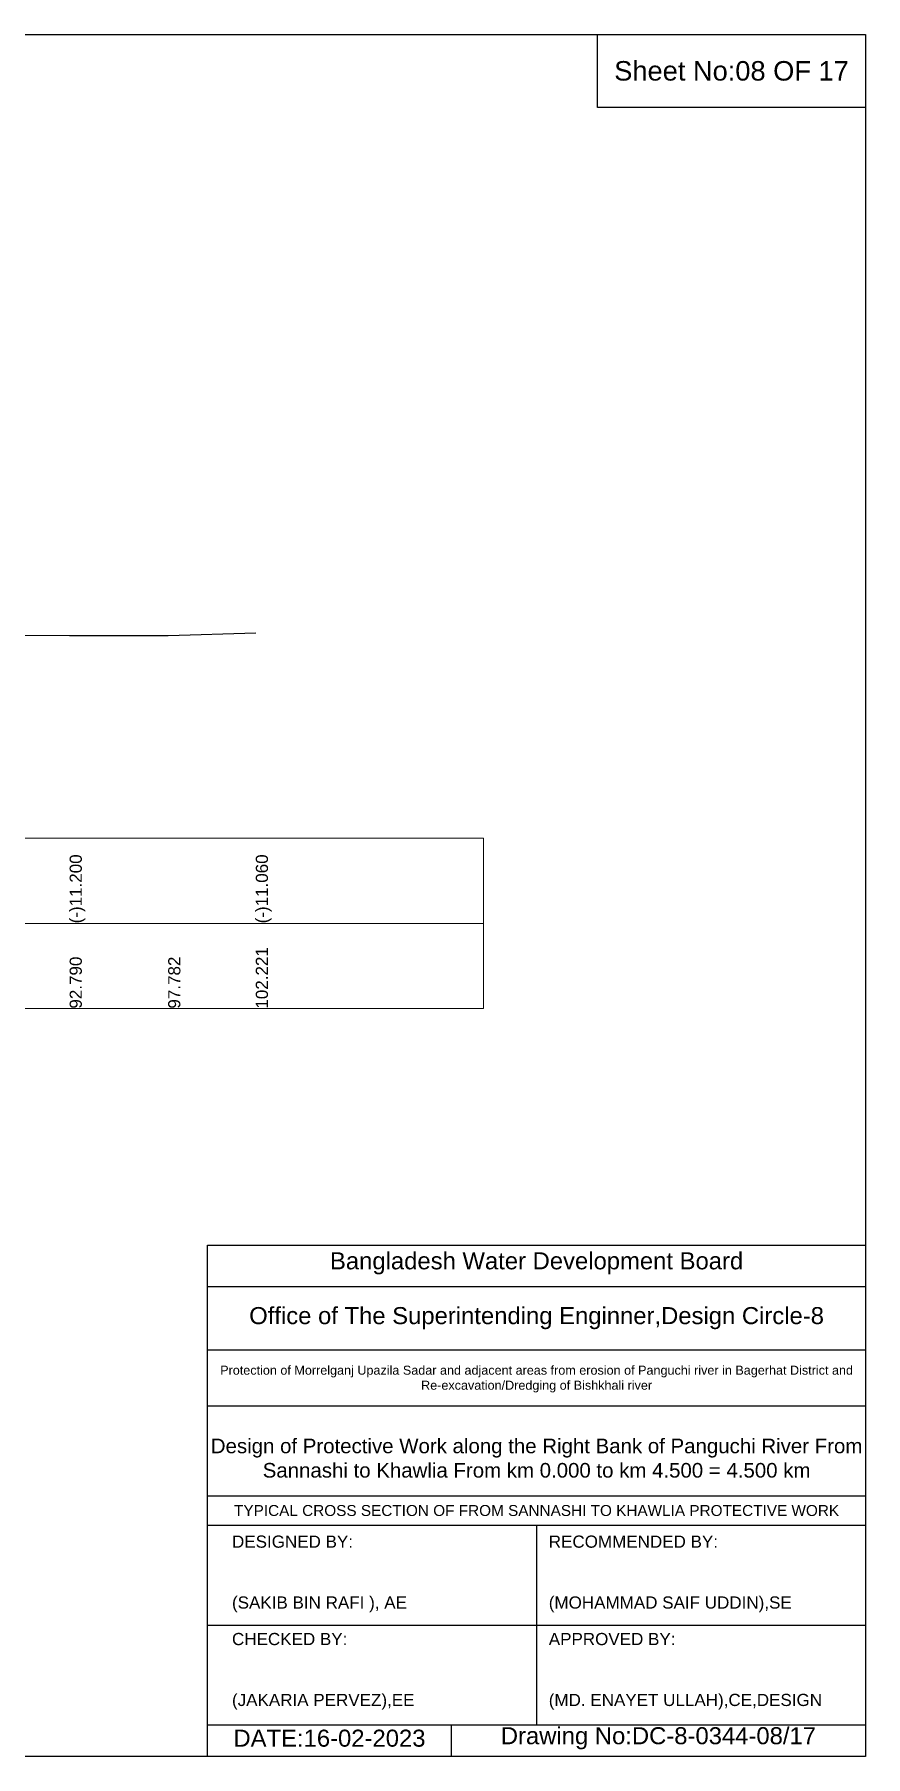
# Model space of a CAD drawing. Header units: inches. Extents: x 89000 to 337533, y -10828 to 570.
# Drawn here: x 200055 to 203465, y -9106 to -2035 of the extents above; entities that cross this region are included whole.
import ezdxf

# ---------------------------------------------------------------- set-up
doc = ezdxf.new("R2010")
doc.units = ezdxf.units.IN
doc.header["$LTSCALE"] = 7
doc.header["$MEASUREMENT"] = 0
for name, color, linetype, lineweight in [('Cross section Data Border', 7, 'Continuous', 9), ('Existing_Bed_Level for Xsection', 7, 'Continuous', 25), ('Long Section Labels', 7, 'Continuous', 9)]:
    doc.layers.add(name, color=color, linetype=linetype, lineweight=lineweight)
doc.styles.get("Standard").update_dxf_attribs({"font": 'arial.ttf'})

msp = doc.modelspace()

# ---------------------------------------------------------------- linework, layer by layer
for points in [[(193465.3918, -2034.87133), (203465.3918, -2034.87133), (203465.3918, -9105.87133), (193465.3918, -9105.87133)], [(202365.3918, -2034.87133), (203465.3918, -2034.87133), (203465.3918, -2334.87133), (202365.3918, -2334.87133)]]:
    msp.add_lwpolyline(points, close=True)
for points in [[(200765.3918, -9105.87133), (200765.3918, -7005.87133), (203465.3918, -7005.87133)], [(200765.3918, -7175.87133), (203465.3918, -7175.87133)], [(200765.3918, -7435.87133), (203465.3918, -7435.87133)], [(200765.3918, -7665.87133), (203465.3918, -7665.87133)], [(200765.3918, -8035.87133), (203465.3918, -8035.87133)], [(200765.3918, -8155.87133), (203465.3918, -8155.87133)], [(202115.3918, -8155.87133), (202115.3918, -8975.87133)], [(200765.3918, -8565.87133), (203465.3918, -8565.87133)], [(200765.3918, -8975.87133), (203465.3918, -8975.87133)], [(201765.3918, -8975.87133), (201765.3918, -9105.87133)]]:
    msp.add_lwpolyline(points)
at = {"layer": 'Cross section Data Border'}
msp.add_lwpolyline([(193565.3918, -5334.87133), (201897.2325, -5334.87133), (201897.2325, -6034.87133), (193565.3918, -6034.87133)], close=True, dxfattribs=at)
msp.add_lwpolyline([(193565.3918, -5684.87133), (201897.2325, -5684.87133)], dxfattribs=at)
at = {"layer": 'Existing_Bed_Level for Xsection'}
msp.add_lwpolyline([(194465.3918, -3480.33233), (194627.40357, -3488.43233), (194708.43182, -3509.49233), (194789.41533, -3542.70233), (194870.44359, -3561.33233), (194951.47184, -3577.53233), (195032.45535, -3601.83233), (195346.59041, -3716.77133), (195638.63996, -4173.61133), (195818.4265, -4173.61133), (196043.10703, -4386.64133), (196290.38588, -4386.64133), (196514.78871, -4474.93133), (196694.56135, -4511.38133), (197098.88792, -4533.25133), (197458.52297, -4534.87133), (197750.56168, -4530.82133), (198042.60158, -4534.87133), (198559.13603, -4528.39133), (198963.56099, -4515.43133), (199502.81361, -4499.23133), (200199.13365, -4503.28133), (200603.48349, -4503.28133), (200963.03842, -4491.94133)], dxfattribs=at)

# ---------------------------------------------------------------- texts
for s, insert, char_height, width, attachment_point in [('Sheet No:08 OF 17', (202915.3918, -2184.87133), 80, 952.5784447, 5), ('Protection of Morrelganj Upazila Sadar and adjacent areas from erosion of Panguchi river in Bagerhat District and Re-excavation/Dredging of Bishkhali river', (202115.3918, -7555.87133), 37, 2800, 5), ('Design of Protective Work along the Right Bank of Panguchi River From Sannashi to Khawlia From km 0.000 to km 4.500 = 4.500 km', (202115.3918, -7880.87133), 60, 2700, 5), ('TYPICAL CROSS SECTION OF FROM SANNASHI TO KHAWLIA PROTECTIVE WORK', (202115.3918, -8095.87133), 45, 2800, 5), ('DESIGNED BY:^J^J^J(SAKIB BIN RAFI ), AE', (200865.3918, -8355.87133), 50, 1400, 4), ('RECOMMENDED BY:^J^J^J(MOHAMMAD SAIF UDDIN),SE', (202165.3918, -8355.87133), 50, 1400, 4), ('CHECKED BY:^J^J^J(JAKARIA PERVEZ),EE', (200865.3918, -8755.87133), 50, 1400, 4), ('APPROVED BY:^J^J^J(MD. ENAYET ULLAH),CE,DESIGN', (202165.3918, -8755.87133), 50, 1400, 4), ('DATE:16-02-2023', (201265.3918, -9030.87133), 70, 1400, 5), ('Drawing No:DC-8-0344-08/17', (202615.3918, -9030.87133), 70, 2200, 5)]:
    msp.add_mtext(s, dxfattribs=dict(insert=insert, char_height=char_height, width=width, attachment_point=attachment_point))
at = {"char_height": 70, "attachment_point": 5}
for s, insert in [('Bangladesh Water Development Board', (202115.3918, -7080.87133)), ('Office of The Superintending Enginner,Design Circle-8', (202115.3918, -7305.87133))]:
    msp.add_mtext(s, dxfattribs=dict(at, insert=insert))
at = {"layer": 'Long Section Labels', "char_height": 50, "attachment_point": 1, "rotation": 90}
for s, insert in [('(-)11.200', (200199.13365, -5684.87133)), ('(-)11.200', (200199.13365, -5684.87133)), ('(-)11.060', (200963.03842, -5684.87133)), ('102.221', (200963.03842, -6034.87133)), ('92.790', (200199.13365, -6034.87133)), ('97.782', (200603.48349, -6034.87133))]:
    msp.add_mtext(s, dxfattribs=dict(at, insert=insert))

doc.saveas('drawing.dxf')
